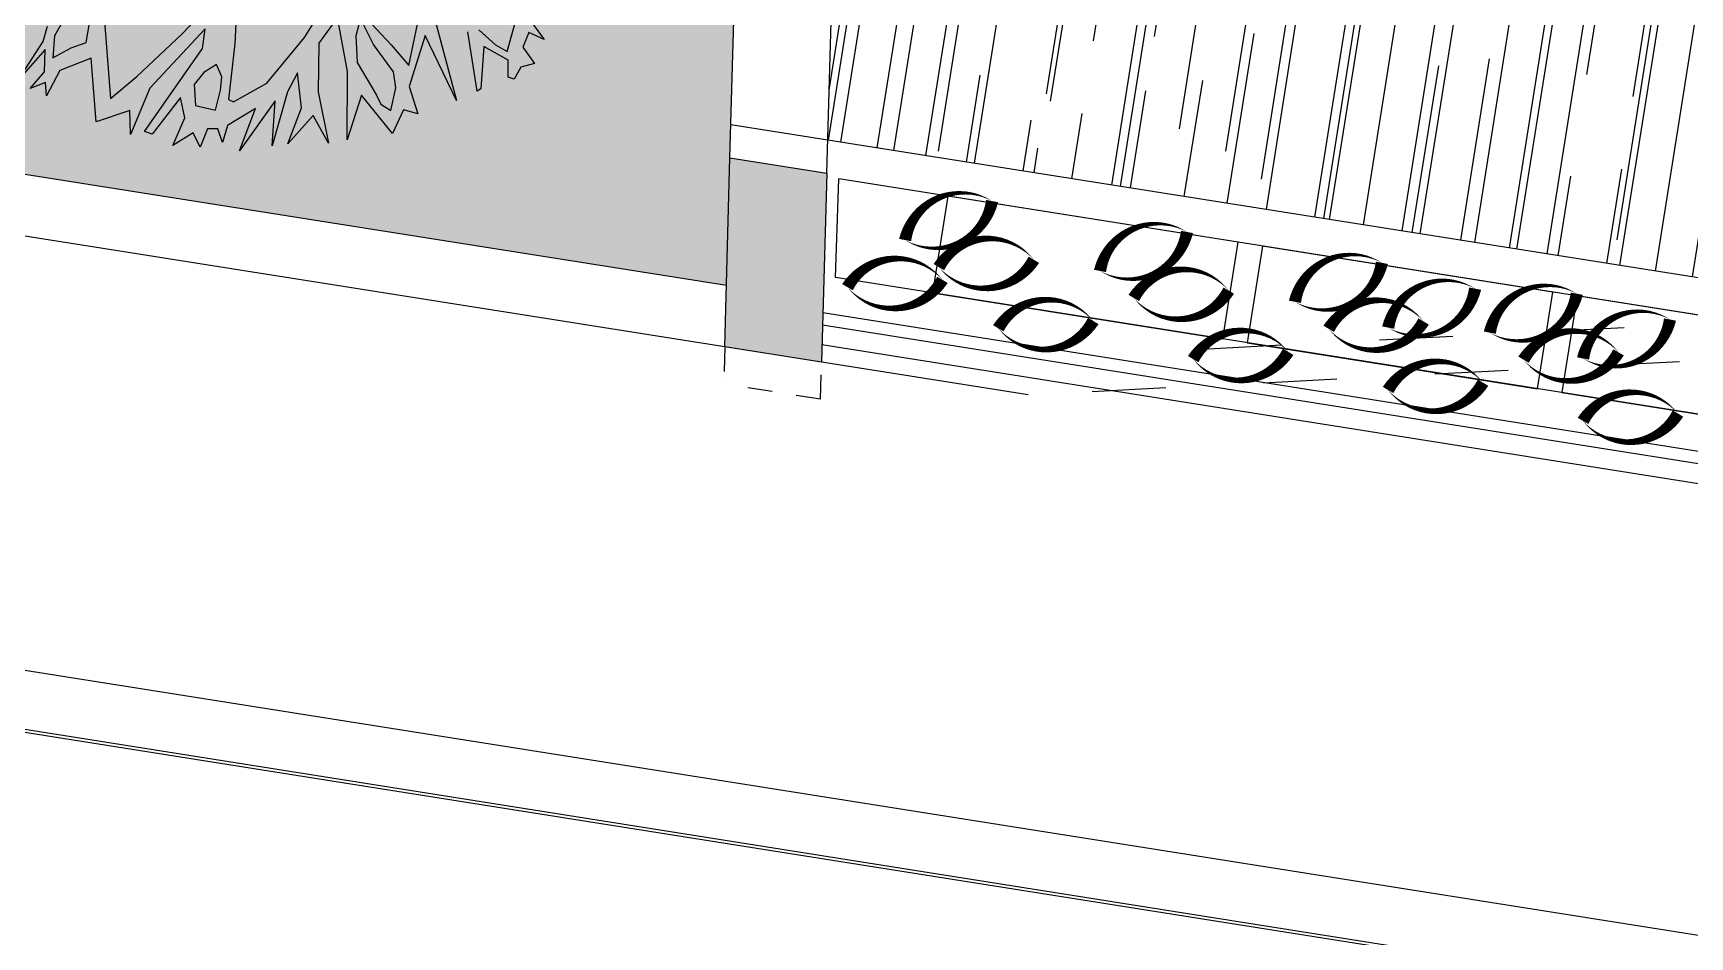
# Model space of a CAD drawing. Extents: x -640655 to -640254, y -1045449 to -1045159.
# Drawn here: x -640503.24 to -640496.48, y -1045400.41 to -1045396.72 of the extents above; entities that cross this region are included whole.
import ezdxf

# ---------------------------------------------------------------- set-up
doc = ezdxf.new("R2010")
doc.units = 0
doc.header["$MEASUREMENT"] = 0
doc.linetypes.add('DASHED1', pattern=[1, 0.3, -0.4, 0.3])
doc.linetypes.add('DIVIDE', pattern=[1.25, 0.5, -0.25, 0, -0.25, 0, -0.25])
doc.layers.get('0').update_dxf_attribs({"linetype": 'CONTINUOUS'})
for name, color, linetype in [('KERE ZAHRADA', 203, 'CONTINUOUS'), ('T_nabytek', 5, 'CONTINUOUS'), ('T_srafa', 8, 'CONTINUOUS'), ('T_stafaz', 7, 'CONTINUOUS'), ('T_tenka', 4, 'CONTINUOUS'), ('T_tlusta', 1, 'CONTINUOUS')]:
    doc.layers.add(name, color=color, linetype=linetype)

# ---------------------------------------------------------------- blocks, each defined once
blk = doc.blocks.new('A$C0C461CEA')
for p, q in [((-0.6718, -0.1443), (-0.6973, -0.1152)), ((-0.6973, -0.1152), (-0.6491, -0.1339)), ((-0.5989, -0.1184), (-0.6875, -0.0815)), ((-0.6875, -0.0815), (-0.5822, -0.1081)), ((-0.5822, -0.1081), (-0.5444, -0.1053)), ((-0.7011, -0.1572), (-0.6718, -0.1443)), ((-0.6491, -0.1339), (-0.5989, -0.1184)), ((-0.561, -0.1289), (-0.6113, -0.142)), ((-0.6113, -0.142), (-0.5749, -0.1752)), ((-0.5189, -0.1369), (-0.561, -0.1289)), ((-0.6338, -0.1674), (-0.7011, -0.1572)), ((-0.5828, -0.2275), (-0.6338, -0.1674)), ((-0.5749, -0.1752), (-0.5518, -0.2044)), ((-0.7209, -0.2876), (-0.5828, -0.2275)), ((-0.4904, -0.229), (-0.6577, -0.302)), ((-0.5518, -0.2044), (-0.5057, -0.1973)), ((-0.6698, -0.3543), (-0.7209, -0.2876)), ((-0.6577, -0.302), (-0.5883, -0.3434)), ((-0.5883, -0.3434), (-0.4592, -0.4111)), ((-0.7224, -0.3741), (-0.6698, -0.3543)), ((-0.6047, -0.3813), (-0.7224, -0.3741)), ((-0.4293, -0.4594), (-0.6047, -0.3813)), ((-0.7051, -0.4219), (-0.7053, -0.4033)), ((-0.7053, -0.4033), (-0.4755, -0.4683)), ((-0.6016, -0.4569), (-0.7051, -0.4219)), ((-0.4592, -0.4111), (-0.3833, -0.4464)), ((-0.6433, -0.4825), (-0.6016, -0.4569)), ((-0.4755, -0.4683), (-0.4293, -0.4594)), ((-0.6707, -0.5122), (-0.7148, -0.4766)), ((-0.7148, -0.4766), (-0.6433, -0.4825)), ((-0.5618, -0.4775), (-0.6078, -0.4966)), ((-0.6078, -0.4966), (-0.6031, -0.5451)), ((-0.5281, -0.4898), (-0.5618, -0.4775)), ((-0.5002, -0.5123), (-0.5281, -0.4898)), ((-0.2736, -0.4891), (-0.4394, -0.5369)), ((-0.6974, -0.5394), (-0.6707, -0.5122)), ((-0.6512, -0.5414), (-0.6974, -0.5394)), ((-0.6426, -0.5641), (-0.6512, -0.5414)), ((-0.6031, -0.5451), (-0.5546, -0.5404)), ((-0.4394, -0.5369), (-0.5693, -0.5658)), ((-0.5546, -0.5404), (-0.5234, -0.5335)), ((-0.5234, -0.5335), (-0.5002, -0.5123)), ((-0.6699, -0.5854), (-0.6426, -0.5641)), ((-0.628, -0.5832), (-0.6699, -0.5854)), ((-0.5687, -0.633), (-0.628, -0.5832)), ((-0.5693, -0.5658), (-0.571, -0.5784)), ((-0.571, -0.5784), (-0.5032, -0.6384)), ((-0.5365, -0.6705), (-0.6755, -0.6298)), ((-0.6755, -0.6298), (-0.5687, -0.633)), ((-0.5032, -0.6384), (-0.3725, -0.6875)), ((-0.6394, -0.6985), (-0.5365, -0.6705)), ((-0.5069, -0.6912), (-0.6394, -0.6985)), ((-0.5317, -0.7353), (-0.4564, -0.6991)), ((-0.4564, -0.6991), (-0.5069, -0.6912)), ((-0.3725, -0.6875), (-0.2564, -0.714)), ((-0.5398, -0.7671), (-0.6223, -0.7319)), ((-0.6223, -0.7319), (-0.5317, -0.7353)), ((-0.374, -0.7235), (-0.4834, -0.76)), ((-0.3023, -0.7456), (-0.374, -0.7235)), ((-0.4834, -0.76), (-0.5896, -0.8222)), ((-0.5896, -0.8222), (-0.5398, -0.7671)), ((-0.4157, -0.8097), (-0.3023, -0.7456)), ((-0.5682, -0.8616), (-0.4157, -0.8097)), ((-0.3294, -0.8005), (-0.388, -0.8245)), ((-0.335, -0.8467), (-0.2874, -0.7983)), ((-0.2874, -0.7983), (-0.3294, -0.8005)), ((-0.2831, -0.8126), (-0.322, -0.8868)), ((-0.4573, -0.8587), (-0.5682, -0.8616)), ((-0.5193, -0.9578), (-0.4573, -0.8587)), ((-0.388, -0.8245), (-0.4461, -0.8922)), ((-0.3811, -0.9126), (-0.335, -0.8467)), ((-0.4461, -0.8922), (-0.4628, -0.9092)), ((-0.322, -0.8868), (-0.355, -0.9418)), ((-0.4628, -0.9092), (-0.4691, -0.9363)), ((-0.4691, -0.9363), (-0.4146, -0.9297)), ((-0.4146, -0.9297), (-0.3811, -0.9126)), ((-0.355, -0.9418), (-0.2064, -0.9235)), ((-0.458, -0.9638), (-0.5193, -0.9578)), ((-0.4559, -0.9991), (-0.458, -0.9638)), ((-0.4017, -0.959), (-0.4559, -0.9991)), ((-0.2751, -0.9554), (-0.4017, -0.959)), ((-0.3963, -1.0748), (-0.2751, -0.9554)), ((-0.2372, -0.9676), (-0.3963, -1.0748)), ((-0.36, -1.114), (-0.2346, -1.0474)), ((-0.2218, -1.0707), (-0.2423, -1.1195)), ((-0.3515, -1.1205), (-0.36, -1.114)), ((-0.2551, -1.0944), (-0.3515, -1.1205)), ((-0.2671, -1.1593), (-0.2551, -1.0944)), ((-0.2423, -1.1195), (-0.248, -1.1507)), ((-0.3048, -1.1723), (-0.2671, -1.1593)), ((-0.3046, -1.1873), (-0.3048, -1.1723)), ((-0.248, -1.1507), (-0.1724, -1.1458)), ((-0.1412, -1.1497), (-0.1927, -1.224)), ((-0.2728, -1.193), (-0.3046, -1.1873)), ((-0.2539, -1.2204), (-0.2728, -1.193)), ((-0.2267, -1.1823), (-0.2539, -1.2204)), ((-0.1889, -1.1838), (-0.2267, -1.1823)), ((-0.1927, -1.224), (-0.1889, -1.1838))]:
    blk.add_line(p, q)

msp = doc.modelspace()

# ---------------------------------------------------------------- hatches: boundary and pattern name
at = {"layer": 'T_srafa', "linetype": 'Continuous'}
h = msp.add_hatch(dxfattribs=at)
h.set_pattern_fill('AR-RROOF', color=256, scale=0.3, style=0)
h.set_pattern_definition([(350.99993615, (0, 0), (0.69880485945, 0.193058976496), [4.5, -0.6, 1.5, -0.3]), (350.99993615, (0.41755, 0.08574), (-0.23388865915, 0.44101824806), [0.9, -0.099, 1.8, -0.225]), (350.999936149, (0.18804, 0.2284), (1.57223708808, -0.045514161123), [2.4, -0.42, 1.2, -0.3])])
h.paths.add_polyline_path([(-640499.7285, -1045373.2857), (-640502.0984, -1045373.406), (-640502.9084, -1045378.5203), (-640488.9227, -1045380.7354), (-640491.1363, -1045394.7112), (-640491.6275, -1045397.8123), (-640491.8403, -1045399.1558), (-640484.3338, -1045400.3447), (-640484.3103, -1045400.196), (-640491.6686, -1045399.0305), (-640491.6061, -1045398.636), (-640484.2478, -1045399.8015), (-640483.6698, -1045396.152), (-640489.2255, -1045395.272), (-640488.7976, -1045379.9452), (-640499.8654, -1045378.1923)])
h.paths.add_polyline_path([(-640488.6429, -1045396.0679, -1), (-640488.791, -1045396.0445, -1)], flags=16)
h.paths.add_polyline_path([(-640499.0874, -1045373.2532), (-640499.7285, -1045373.2857), (-640499.8654, -1045378.1923), (-640488.7976, -1045379.9452), (-640489.2255, -1045395.272), (-640483.6698, -1045396.152), (-640483.6181, -1045395.826), (-640486.0256, -1045395.4447), (-640486.046, -1045395.5731), (-640486.1941, -1045395.5496), (-640486.1855, -1045395.4953), (-640488.7412, -1045395.0905), (-640488.7498, -1045395.1449), (-640488.8979, -1045395.1214), (-640488.8776, -1045394.993), (-640486.3629, -1045379.1159), (-640499.6325, -1045377.0142), (-640499.038, -1045373.261)])
h.paths.add_polyline_path([(-640485.7668, -1045399.9737), (-640484.3192, -1045400.203), (-640484.2383, -1045399.6917), (-640485.6858, -1045399.4625)], flags=24)
h = msp.add_hatch(dxfattribs=at)
h.set_pattern_fill('GRASS', color=256, scale=0.15, style=0)
h.set_pattern_definition([(80.999936149, (0, 0), (-0.088167652584, 0.121352647379), [0.028125, -0.18400703445]), (35.999936149, (0, 0), (-0.088167652607, 0.121352647411), [0.028125, -0.121875]), (125.999936149, (0, 0), (-0.121352647411, -0.088167652607), [0.028125, -0.121875])])
h.paths.add_polyline_path([(-640500.2862, -1045393.262), (-640504.7884, -1045392.5489), (-640504.7268, -1045392.1537), (-640507.6371, -1045378.3046), (-640510.7255, -1045398.1389), (-640509.1856, -1045398.3828), (-640505.2053, -1045397.2414), (-640505.1662, -1045396.9945), (-640500.4114, -1045397.7476)])
h.paths.add_polyline_path([(-640505.2053, -1045397.2414), (-640509.1856, -1045398.3828), (-640505.4791, -1045398.9699)])
h = msp.add_hatch(color=256, dxfattribs=at)
h.paths.add_polyline_path([(-640500.3969, -1045397.2273), (-640500.0018, -1045397.2899), (-640500.0234, -1045398.0621), (-640500.4185, -1045397.9996)])
h.paths.add_polyline_path([(-640500.3018, -1045393.8195), (-640500.2862, -1045393.262), (-640499.8911, -1045393.3245), (-640499.9067, -1045393.8821)])
h = msp.add_hatch(dxfattribs=at)
h.set_pattern_fill('AR-RROOF', color=256, scale=0.3, angle=90, style=0)
h.set_pattern_definition([(80.99993615, (0, 0), (-0.193058976496, 0.69880485945), [4.5, -0.6, 1.5, -0.3]), (80.99993615, (-0.08574, 0.41755), (-0.44101824806, -0.23388865915), [0.9, -0.099, 1.8, -0.225]), (80.999936149, (-0.2284, 0.18804), (0.045514161123, 1.57223708808), [2.4, -0.42, 1.2, -0.3])])
h.paths.add_polyline_path([(-640493.1611, -1045394.3905), (-640493.408, -1045394.3514), (-640493.951, -1045397.78), (-640495.5418, -1045397.8608), (-640494.8237, -1045397.9745), (-640491.6275, -1045397.8123), (-640491.6035, -1045397.6609), (-640493.6959, -1045397.7671)])
h.paths.add_polyline_path([(-640491.324, -1045395.8964), (-640492.4302, -1045395.7212), (-640492.2425, -1045394.536), (-640493.1611, -1045394.3905), (-640493.6959, -1045397.7671), (-640491.6035, -1045397.6609)])
h.paths.add_polyline_path([(-640491.6275, -1045397.8123), (-640494.8237, -1045397.9745), (-640491.7308, -1045398.4644)])
h.paths.add_polyline_path([(-640499.8911, -1045393.3245), (-640499.9981, -1045397.155), (-640495.5418, -1045397.8608), (-640493.951, -1045397.78), (-640493.408, -1045394.3514)])

# ---------------------------------------------------------------- linework, layer by layer
at = {"layer": 'KERE ZAHRADA', "color": 253, "linetype": 'Continuous', "ltscale": 0.001}
for points in [[(-640499.327, -1045397.4043, 0, 0, 0.520567), (-640499.327, -1045397.4043, 0, 0.05, 0.520567), (-640499.6821, -1045397.5633, 0, 0.05, 0.520567), (-640499.327, -1045397.4043, 0.05, 0.05, 0)], [(-640498.5315, -1045397.5303, 0, 0, 0.520567), (-640498.5315, -1045397.5303, 0, 0.05, 0.520567), (-640498.8866, -1045397.6893, 0, 0.05, 0.520567), (-640498.5315, -1045397.5303, 0.05, 0.05, 0)], [(-640499.1565, -1045397.6439, 0, 0, 0.520567), (-640499.1565, -1045397.6439, 0, 0.05, 0.520567), (-640499.5443, -1045397.6736, 0, 0.05, 0.520567), (-640499.1565, -1045397.6439, 0.05, 0.05, 0)], [(-640499.5297, -1045397.7258, 0, 0, 0.520567), (-640499.5297, -1045397.7258, 0, 0.05, 0.520567), (-640499.9175, -1045397.7555, 0, 0.05, 0.520567), (-640499.5297, -1045397.7258, 0.05, 0.05, 0)], [(-640497.736, -1045397.6563, 0, 0, 0.520567), (-640497.736, -1045397.6563, 0, 0.05, 0.520567), (-640498.091, -1045397.8153, 0, 0.05, 0.520567), (-640497.736, -1045397.6563, 0.05, 0.05, 0)], [(-640498.361, -1045397.7699, 0, 0, 0.520567), (-640498.361, -1045397.7699, 0, 0.05, 0.520567), (-640498.7488, -1045397.7996, 0, 0.05, 0.520567), (-640498.361, -1045397.7699, 0.05, 0.05, 0)], [(-640497.3554, -1045397.7617, 0, 0, 0.520567), (-640497.3554, -1045397.7617, 0, 0.05, 0.520567), (-640497.7104, -1045397.9207, 0, 0.05, 0.520567), (-640497.3554, -1045397.7617, 0.05, 0.05, 0)], [(-640496.9405, -1045397.7823, 0, 0, 0.520567), (-640496.9405, -1045397.7823, 0, 0.05, 0.520567), (-640497.2955, -1045397.9413, 0, 0.05, 0.520567), (-640496.9405, -1045397.7823, 0.05, 0.05, 0)], [(-640498.914, -1045397.8938, 0, 0, 0.520567), (-640498.914, -1045397.8938, 0, 0.05, 0.520567), (-640499.3018, -1045397.9234, 0, 0.05, 0.520567), (-640498.914, -1045397.8938, 0.05, 0.05, 0)], [(-640497.5655, -1045397.8959, 0, 0, 0.520567), (-640497.5655, -1045397.8959, 0, 0.05, 0.520567), (-640497.9533, -1045397.9256, 0, 0.05, 0.520567), (-640497.5655, -1045397.8959, 0.05, 0.05, 0)], [(-640496.5599, -1045397.8877, 0, 0, 0.520567), (-640496.5599, -1045397.8877, 0, 0.05, 0.520567), (-640496.9149, -1045398.0467, 0, 0.05, 0.520567), (-640496.5599, -1045397.8877, 0.05, 0.05, 0)], [(-640498.1185, -1045398.0197, 0, 0, 0.520567), (-640498.1185, -1045398.0197, 0, 0.05, 0.520567), (-640498.5063, -1045398.0494, 0, 0.05, 0.520567), (-640498.1185, -1045398.0197, 0.05, 0.05, 0)], [(-640496.7699, -1045398.0219, 0, 0, 0.520567), (-640496.7699, -1045398.0219, 0, 0.05, 0.520567), (-640497.1578, -1045398.0516, 0, 0.05, 0.520567), (-640496.7699, -1045398.0219, 0.05, 0.05, 0)], [(-640497.3229, -1045398.1457, 0, 0, 0.520567), (-640497.3229, -1045398.1457, 0, 0.05, 0.520567), (-640497.7108, -1045398.1754, 0, 0.05, 0.520567), (-640497.3229, -1045398.1457, 0.05, 0.05, 0)], [(-640496.5274, -1045398.2717, 0, 0, 0.520567), (-640496.5274, -1045398.2717, 0, 0.05, 0.520567), (-640496.9153, -1045398.3014, 0, 0.05, 0.520567), (-640496.5274, -1045398.2717, 0.05, 0.05, 0)]]:
    msp.add_lwpolyline(points, format="xyseb", close=True, dxfattribs=at)
at = {"layer": 'T_nabytek', "linetype": 'Continuous'}
for points in [[(-640498.3224, -1045397.5723), (-640499.5076, -1045397.3845), (-640499.5701, -1045397.779), (-640498.3848, -1045397.9668)], [(-640497.0384, -1045397.7756), (-640498.2236, -1045397.5879), (-640498.2861, -1045397.9824), (-640497.1008, -1045398.1701)], [(-640495.7544, -1045397.979), (-640496.9396, -1045397.7913), (-640497.0021, -1045398.1858), (-640495.8169, -1045398.3735)]]:
    msp.add_lwpolyline(points, close=True, dxfattribs=at)
at = {"layer": 'T_tenka', "linetype": 'Continuous'}
for p, q in [((-640500.3969, -1045397.2273), (-640500.3783, -1045396.5609)), ((-640500.0018, -1045397.2899), (-640499.9832, -1045396.6235)), ((-640505.1662, -1045396.9945), (-640500.4114, -1045397.7476)), ((-640491.7308, -1045398.4644), (-640500.3931, -1045397.0924)), ((-640499.1803, -1045398.1957), (-640505.2053, -1045397.2414)), ((-640499.966, -1045397.7163), (-640499.9529, -1045397.314)), ((-640491.9024, -1045398.5891), (-640499.9529, -1045397.314)), ((-640491.9649, -1045398.9836), (-640499.966, -1045397.7163)), ((-640491.8403, -1045399.1558), (-640500.0178, -1045397.8606)), ((-640484.3417, -1045400.3941), (-640500.0192, -1045397.911)), ((-640484.3542, -1045400.4731), (-640500.0214, -1045397.9916)), ((-640510.7175, -1045398.1402), (-640491.2169, -1045401.2288)), ((-640510.756, -1045398.3872), (-640491.256, -1045401.4757))]:
    msp.add_line(p, q, dxfattribs=at)
at = {"layer": 'T_tenka', "linetype": 'DASHED1'}
for p, q in [((-640491.6275, -1045397.8123), (-640499.1803, -1045398.1957)), ((-640493.951, -1045397.78), (-640498.6882, -1045398.0205))]:
    msp.add_line(p, q, dxfattribs=at)
at = {"layer": 'T_tenka', "linetype": 'DIVIDE', "ltscale": 0.2}
for p, q in [((-640500.4185, -1045397.9996), (-640500.4227, -1045398.1508)), ((-640500.0276, -1045398.2134), (-640500.0234, -1045398.0621)), ((-640500.0276, -1045398.2134), (-640500.4227, -1045398.1508))]:
    msp.add_line(p, q, dxfattribs=at)
at = {"layer": 'T_tlusta', "color": 146, "linetype": 'Continuous'}
msp.add_line((-640510.7711, -1045398.3729), (-640478.3545, -1045403.5072), dxfattribs=at)
at = {"layer": 'T_tlusta', "linetype": 'Continuous'}
msp.add_lwpolyline([(-640500.3969, -1045397.2273), (-640500.0018, -1045397.2899), (-640500.0234, -1045398.0621), (-640500.4185, -1045397.9996)], close=True, dxfattribs=at)

# ---------------------------------------------------------------- block references
at = {"layer": 'T_stafaz', "linetype": 'Continuous', "xscale": 1.73030000001972, "yscale": 1.730300000149671, "zscale": 1.730300000000001, "rotation": 70.99993614512873}
msp.add_blockref('A$C0C461CEA', (-640503.0487, -1045395.7396), dxfattribs=at)

doc.saveas('drawing.dxf')
